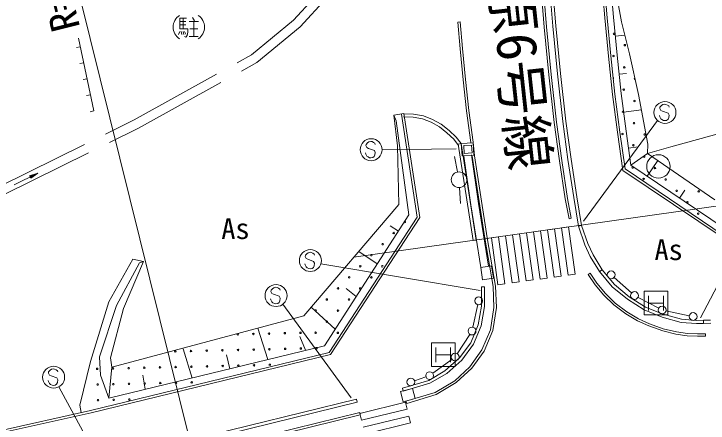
# Model space of a CAD drawing. Units: millimetres, scale not verified. Extents: x 40000 to 680000, y 20000 to 380000.
# Drawn here: x 199868 to 244100, y 295058 to 321137 of the extents above; entities that cross this region are included whole.
import ezdxf
from ezdxf.enums import TextEntityAlignment as Align

# ---------------------------------------------------------------- set-up
doc = ezdxf.new("R2010")
doc.units = ezdxf.units.MM
doc.header["$LTSCALE"] = 1000
doc.linetypes.add('DASHED', pattern=[7.5, 6, -1.5])
for name, color, linetype, lineweight in [('M-BGD', 7, 'Continuous', 13), ('M-BGD-HTXT', 7, 'Continuous', 13), ('M-BMK-OTRS', 7, 'Continuous', 13), ('M-STR-HTXT', 7, 'Continuous', 13), ('M-STR-STRC', 7, 'Continuous', 13)]:
    doc.layers.add(name, color=color, linetype=linetype, lineweight=lineweight)
doc.styles.add('ＭＳ ゴシック', font='')
doc.styles.get('ＭＳ ゴシック').set_extended_font_data('MS Gothic')

msp = doc.modelspace()

# ---------------------------------------------------------------- linework, layer by layer
at = {"layer": 'M-BGD', "linetype": 'DASHED'}
for p, q in [((217691, 320742), (220066, 323343)), ((218106, 320307), (220509, 322938)), ((215016, 318528), (217691, 320742)), ((215355, 318030), (218106, 320307)), ((207535, 314387), (215016, 318528)), ((207813, 313856), (215355, 318030)), ((241730, 312656), (250991, 315266)), ((192259, 306828), (207535, 314387)), ((192525, 306290), (207813, 313856))]:
    msp.add_line(p, q, dxfattribs=at)
at = {"layer": 'M-BGD'}
for p, q in [((233943, 323396), (234202, 320347)), ((234142, 323412), (234401, 320366)), ((238571, 320635), (238028, 323628)), ((237521, 320875), (237366, 322696)), ((237670, 320888), (237516, 322707)), ((237914, 322741), (238068, 320925)), ((210448, 320189), (210448, 320859)), ((210448, 320859), (210866, 320859)), ((210660, 320859), (210660, 320189)), ((211247, 320905), (211372, 320695)), ((237748, 318444), (237521, 320875)), ((237898, 318458), (237670, 320888)), ((238068, 320925), (238295, 318502)), ((210448, 320651), (210827, 320651)), ((210448, 320441), (210824, 320441)), ((211039, 320651), (211626, 320651)), ((211039, 320651), (211621, 320651)), ((211328, 320651), (211328, 319686)), ((234202, 320347), (234493, 317315)), ((234401, 320366), (234692, 317337)), ((239097, 318593), (238571, 320635)), ((210450, 320021), (210366, 319813)), ((210954, 320189), (210448, 320189)), ((210534, 320022), (210577, 319813)), ((210659, 320021), (210701, 319815)), ((210743, 320021), (210827, 319853)), ((210912, 319764), (210954, 319972)), ((210954, 319972), (210954, 320189)), ((211081, 320189), (211579, 320189)), ((210746, 319688), (210824, 319644)), ((210824, 319644), (210912, 319764)), ((211037, 319686), (211619, 319686)), ((238182, 319713), (238793, 319771)), ((238295, 318502), (238560, 316073)), ((239661, 316001), (239097, 318593)), ((238014, 316006), (237748, 318444)), ((238163, 316022), (237898, 318458)), ((234493, 317315), (234835, 314278)), ((234692, 317337), (235033, 314306)), ((238427, 317288), (238893, 317338)), ((238326, 313590), (238014, 316006)), ((238475, 313609), (238163, 316022)), ((238560, 316073), (238871, 313666)), ((240252, 312844), (239661, 316001)), ((238715, 314870), (239845, 315016)), ((224066, 314690), (224708, 314780)), ((224066, 314690), (224229, 314312)), ((224300, 312732), (224066, 314690)), ((224560, 314757), (225570, 308186)), ((224699, 314579), (225302, 314548)), ((224708, 314780), (225727, 308152)), ((224709, 314778), (225337, 314745)), ((225302, 314548), (225902, 314442)), ((225337, 314745), (225957, 314636)), ((225957, 314636), (226549, 314404)), ((224229, 314312), (225040, 308342)), ((225902, 314442), (226453, 314229)), ((226453, 314229), (226987, 313935)), ((226549, 314404), (227098, 314102)), ((227098, 314102), (227592, 313711)), ((234835, 314278), (235168, 311852)), ((235033, 314306), (235365, 311882)), ((226987, 313935), (227456, 313564)), ((227592, 313711), (228051, 313282)), ((238812, 311254), (238475, 313609)), ((238871, 313666), (239183, 311486)), ((227456, 313564), (227891, 313162)), ((227891, 313162), (228201, 312749)), ((228051, 313282), (228361, 312870)), ((238673, 311167), (238326, 313590)), ((224401, 308989), (224300, 312732)), ((228175, 312842), (228373, 312873)), ((229124, 306693), (228175, 312842)), ((228372, 312882), (229123, 312927)), ((228420, 312091), (228372, 312882)), ((229322, 306723), (228373, 312873)), ((228531, 312741), (229030, 312771)), ((228531, 312741), (228561, 312242)), ((229030, 312771), (229060, 312272)), ((229123, 312927), (229170, 312136)), ((240236, 312238), (240252, 312844)), ((239027, 312576), (239638, 312664)), ((241730, 312656), (240236, 312238)), ((228133, 311075), (227943, 312057)), ((229170, 312136), (228420, 312091)), ((228538, 312076), (228972, 308967)), ((228561, 312242), (229060, 312272)), ((229033, 312145), (229465, 309047)), ((235168, 311852), (235536, 309438)), ((235365, 311882), (235733, 309470)), ((239183, 311486), (240236, 312238)), ((244536, 309294), (240236, 312238)), ((239183, 311486), (247410, 305924)), ((240212, 310791), (240892, 311797)), ((247283, 305346), (238673, 311167)), ((247317, 305503), (238812, 311254)), ((228265, 310055), (228330, 309058)), ((242268, 309400), (242611, 309907)), ((235536, 309438), (235837, 307610)), ((235733, 309470), (236032, 307660)), ((218347, 301893), (224401, 308989)), ((228972, 308967), (229622, 304972)), ((229465, 309047), (230115, 305052)), ((225040, 308342), (219664, 299993)), ((225570, 308186), (219950, 299563)), ((225727, 308152), (220044, 299431)), ((224368, 307298), (223847, 307633)), ((235837, 307610), (236032, 307660)), ((235837, 307610), (236250, 306425)), ((236032, 307660), (236431, 306509)), ((229124, 306693), (229322, 306723)), ((236250, 306425), (236593, 305686)), ((236431, 306509), (236770, 305781)), ((223024, 305210), (221842, 305989)), ((236593, 305686), (237185, 304718)), ((236770, 305781), (237348, 304835)), ((207446, 305505), (205920, 302793)), ((206413, 302549), (207861, 305274)), ((208122, 305357), (206844, 302352)), ((208122, 305357), (207446, 305505)), ((207861, 305274), (208122, 305357)), ((230303, 305078), (229609, 304969)), ((229609, 304969), (229731, 304196)), ((230425, 304305), (230303, 305078)), ((237185, 304718), (237348, 304835)), ((237348, 304835), (238135, 303890)), ((237185, 304718), (237993, 303748)), ((238110, 304344), (239226, 303355)), ((229731, 304196), (230425, 304305)), ((238135, 303890), (239074, 303110)), ((221680, 303123), (221048, 303641)), ((229652, 303743), (229852, 303743)), ((229653, 302512), (229652, 303743)), ((229853, 302495), (229852, 303743)), ((237993, 303748), (238956, 302948)), ((239074, 303110), (240107, 302458)), ((239634, 303072), (240950, 302382)), ((240311, 303180), (240311, 302243)), ((241249, 303180), (241249, 302243)), ((205920, 302793), (204741, 298983)), ((205316, 299283), (206413, 302549)), ((229115, 301167), (229429, 302607)), ((238956, 302948), (240015, 302279)), ((240311, 302712), (241249, 302712)), ((206844, 302352), (206025, 299211)), ((220336, 301036), (218812, 302437)), ((229443, 301324), (229653, 302512)), ((229636, 301268), (229853, 302495)), ((240015, 302279), (241164, 301805)), ((240107, 302458), (241228, 301995)), ((241416, 302214), (242900, 301901)), ((206118, 298615), (218347, 301893)), ((241164, 301805), (242379, 301480)), ((241228, 301995), (242413, 301678)), ((242413, 301678), (243345, 301601)), ((228976, 300185), (229443, 301324)), ((229151, 300086), (229636, 301268)), ((242379, 301480), (243351, 301401)), ((243345, 301601), (243810, 301614)), ((243351, 301401), (243816, 301414)), ((243810, 301614), (244248, 301628)), ((243810, 301614), (243816, 301414)), ((243816, 301414), (244265, 301429)), ((216047, 299110), (215406, 301105)), ((218458, 299699), (218084, 300575)), ((228116, 299478), (228924, 300713)), ((219664, 299993), (205915, 296638)), ((228260, 299214), (228976, 300185)), ((228409, 299078), (229151, 300086)), ((219950, 299563), (204753, 295857)), ((211223, 297933), (210655, 299801)), ((226758, 299884), (226758, 298947)), ((227696, 299884), (227696, 298947)), ((220044, 299431), (204787, 295711)), ((205395, 298120), (205316, 299283)), ((206025, 299211), (206118, 298615)), ((213635, 298522), (213406, 299414)), ((226560, 298232), (227777, 299122)), ((226758, 299416), (227696, 299416)), ((227335, 298394), (228260, 299214)), ((227454, 298231), (228409, 299078)), ((204741, 298983), (204066, 296199)), ((205915, 296638), (206118, 298615)), ((226298, 297781), (227335, 298394)), ((226378, 297596), (227454, 298231)), ((205915, 296638), (205395, 298120)), ((208238, 297213), (208080, 298117)), ((224624, 297295), (226298, 297781)), ((225394, 297756), (226122, 298004)), ((224503, 297065), (225261, 297270)), ((224624, 297295), (224679, 297103)), ((224679, 297103), (226378, 297596)), ((225261, 297270), (225434, 296630)), ((224676, 296425), (224503, 297065)), ((208602, 293380), (221696, 296591)), ((208650, 293186), (221743, 296396)), ((221696, 296591), (221743, 296396)), ((225434, 296630), (224676, 296425)), ((204161, 295726), (204066, 296199)), ((204753, 295857), (195988, 293907)), ((204787, 295711), (196020, 293760))]:
    msp.add_line(p, q, dxfattribs=at)
for points in [[(240030, 301962), (240030, 303462), (241530, 303462), (241530, 301962)], [(226477, 298666), (226477, 300166), (227977, 300166), (227977, 298666)]]:
    msp.add_lwpolyline(points, close=True, dxfattribs=at)
for centre, radius in [((238104, 319866), 49.8), ((238793, 319141), 49.8), ((238068, 318453), 49.8), ((238756, 317727), 49.8), ((238720, 316314), 49.8), ((239408, 315589), 49.8), ((238683, 314900), 49.8), ((239372, 314175), 49.8), ((238647, 313486), 49.8), ((240060, 313450), 49.8), ((239335, 312761), 49.8), ((240024, 312036), 49.8), ((240932, 311415), 746), ((239299, 311347), 49.8), ((228231, 310569), 500), ((240712, 311311), 49.8), ((239987, 310622), 49.8), ((241401, 310586), 49.8), ((242089, 309860), 49.8), ((243503, 309824), 49.8), ((242778, 309135), 49.8), ((243467, 308410), 49.8), ((224776, 307872), 49.8), ((224067, 307167), 49.8), ((223357, 306462), 49.8), ((222648, 305758), 49.8), ((221938, 305053), 49.8), ((237923, 304510), 249), ((221229, 304348), 49.8), ((222643, 304343), 49.8), ((220519, 303644), 49.8), ((221933, 303639), 49.8), ((239413, 303189), 249), ((219810, 302939), 49.8), ((229482, 302852), 249), ((221224, 302934), 49.8), ((219100, 302234), 49.8), ((220514, 302229), 49.8), ((241172, 302265), 249), ((243145, 301850), 249), ((219805, 301525), 49.8), ((215128, 300743), 49.8), ((216128, 300766), 49.8), ((217128, 300789), 49.8), ((218127, 300811), 49.8), ((219095, 300820), 49.8), ((220510, 300815), 49.8), ((229061, 300923), 249), ((214128, 300721), 49.8), ((210152, 299630), 49.8), ((211152, 299653), 49.8), ((212151, 299676), 49.8), ((213151, 299698), 49.8), ((214151, 299721), 49.8), ((215151, 299744), 49.8), ((216150, 299766), 49.8), ((217150, 299789), 49.8), ((218150, 299812), 49.8), ((219150, 299834), 49.8), ((227979, 299269), 249), ((205176, 298517), 49.8), ((206176, 298540), 49.8), ((207175, 298563), 49.8), ((208175, 298585), 49.8), ((209175, 298608), 49.8), ((210175, 298631), 49.8), ((210175, 298631), 49.8), ((211174, 298653), 49.8), ((212174, 298676), 49.8), ((213174, 298699), 49.8), ((214174, 298721), 49.8), ((215173, 298744), 49.8), ((226358, 298084), 249), ((210197, 297631), 49.8), ((211197, 297653), 49.8), ((225157, 297676), 249), ((205199, 297518), 49.8), ((206198, 297540), 49.8), ((207198, 297563), 49.8), ((208198, 297585), 49.8), ((209198, 297608), 49.8), ((205221, 296518), 49.8), ((206221, 296540), 49.8), ((207221, 296563), 49.8)]:
    msp.add_circle(centre, radius, dxfattribs=at)
for centre, radius, start, end in [((210919, 320294), 903, 123.855, 236.145), ((211113, 320294), 903, 303.855, 56.145), ((238031, 317039), 49.8, 301.014, 71.4197), ((239445, 317002), 49.8, 104.2848, 280.2506), ((223352, 305048), 49.8, 10.9707, 283.4763), ((216173, 298766), 49.8, 327.4615, 239.9671)]:
    msp.add_arc(centre, radius, start, end, dxfattribs=at)
at = {"layer": 'M-BGD-HTXT'}
for p, q in [((204964, 314956), (203980, 319582)), ((204095, 319044), (203850, 318992)), ((204312, 318022), (204068, 317970)), ((204530, 317000), (204285, 316948)), ((204747, 315978), (204502, 315926)), ((204964, 314956), (204720, 314904)), ((199896, 310245), (201384, 310978)), ((201384, 310978), (200871, 310822)), ((201384, 310978), (200877, 310810)), ((201384, 310978), (200883, 310799)), ((201384, 310978), (200888, 310788)), ((201384, 310978), (200893, 310778)), ((201384, 310978), (200900, 310764)), ((201384, 310978), (200907, 310750)), ((201384, 310978), (200916, 310731)), ((201384, 310978), (200921, 310721)), ((201384, 310978), (200926, 310711)), ((201384, 310978), (200931, 310700)), ((201384, 310978), (200935, 310693)), ((201384, 310978), (200940, 310683)), ((201384, 310978), (200944, 310673)), ((201384, 310978), (200948, 310666)), ((200948, 310666), (200871, 310822))]:
    msp.add_line(p, q, dxfattribs=at)
at = {"layer": 'M-BMK-OTRS', "color": 5}
msp.add_line((221535, 305629), (245067, 308947), dxfattribs=at)
at = {"layer": 'M-STR-HTXT'}
msp.add_line((213357, 284792), (203043, 326407), dxfattribs=at)
at = {"layer": 'M-STR-STRC'}
for p, q in [((233653, 320301), (233394, 323359)), ((233803, 320313), (233544, 323368)), ((228156, 320609), (228306, 320621)), ((228156, 320609), (228292, 318916)), ((228306, 320621), (228442, 318930)), ((233946, 317262), (233653, 320301)), ((234095, 317277), (233803, 320313)), ((228292, 318916), (228485, 316930)), ((228442, 318930), (228634, 316947)), ((234289, 314217), (233946, 317262)), ((234438, 314234), (234095, 317277)), ((228485, 316930), (228712, 314952)), ((228634, 316947), (228860, 314972)), ((241329, 315381), (241213, 315358)), ((241410, 315370), (241329, 315381)), ((228712, 314952), (228979, 312944)), ((228860, 314972), (229127, 312963)), ((241031, 315195), (241020, 315116)), ((241020, 315116), (241080, 314988)), ((241121, 315293), (241031, 315195)), ((241080, 314988), (241186, 314937)), ((241213, 315358), (241121, 315293)), ((241186, 314937), (241558, 314805)), ((241511, 315319), (241410, 315370)), ((241588, 315267), (241511, 315319)), ((241612, 315189), (241588, 315267)), ((241022, 314574), (240994, 314651)), ((241080, 314449), (241022, 314574)), ((241594, 314525), (241544, 314421)), ((241558, 314805), (241614, 314684)), ((241614, 314684), (241594, 314525)), ((234623, 311778), (234289, 314217)), ((234771, 311798), (234438, 314234)), ((236160, 307929), (240885, 314333)), ((241153, 314398), (241080, 314449)), ((241255, 314345), (241153, 314398)), ((241339, 314333), (241255, 314345)), ((241457, 314353), (241339, 314333)), ((241544, 314421), (241457, 314353)), ((222309, 312822), (222298, 312742)), ((222298, 312742), (222358, 312615)), ((222399, 312919), (222309, 312822)), ((222491, 312984), (222399, 312919)), ((222607, 313007), (222491, 312984)), ((222688, 312996), (222607, 313007)), ((222789, 312945), (222688, 312996)), ((222866, 312893), (222789, 312945)), ((222890, 312815), (222866, 312893)), ((229127, 312963), (229213, 312100)), ((222299, 312200), (222272, 312277)), ((222358, 312615), (222463, 312563)), ((222463, 312563), (222836, 312432)), ((222836, 312432), (222892, 312311)), ((222892, 312311), (222871, 312151)), ((228057, 312540), (223329, 312481)), ((222358, 312076), (222299, 312200)), ((222430, 312024), (222358, 312076)), ((222533, 311972), (222430, 312024)), ((222617, 311960), (222533, 311972)), ((222734, 311980), (222617, 311960)), ((222822, 312047), (222734, 311980)), ((222871, 312151), (222822, 312047)), ((229881, 306849), (229065, 312077)), ((230029, 306872), (229213, 312100)), ((234992, 309355), (234623, 311778)), ((235140, 309377), (234771, 311798)), ((235237, 308086), (234992, 309355)), ((235384, 308114), (235140, 309377)), ((243612, 301762), (247288, 308825)), ((235237, 308086), (235384, 308114)), ((234312, 307431), (233865, 307368)), ((234312, 307431), (234735, 304431)), ((235206, 307557), (234759, 307494)), ((234759, 307494), (235182, 304494)), ((235206, 307557), (235629, 304557)), ((231629, 307053), (231182, 306990)), ((231182, 306990), (231605, 303989)), ((231629, 307053), (232053, 304053)), ((232524, 307179), (232077, 307116)), ((232077, 307116), (232500, 304116)), ((232524, 307179), (232947, 304179)), ((233418, 307305), (232971, 307242)), ((232971, 307242), (233394, 304242)), ((233418, 307305), (233841, 304305)), ((233865, 307368), (234288, 304368)), ((230414, 303764), (229881, 306849)), ((230563, 303779), (230029, 306872)), ((230735, 306926), (230288, 306863)), ((230711, 303863), (230288, 306863)), ((230735, 306926), (231158, 303926)), ((218439, 305758), (218428, 305679)), ((218428, 305679), (218487, 305551)), ((218529, 305855), (218439, 305758)), ((218620, 305920), (218529, 305855)), ((218737, 305944), (218620, 305920)), ((218818, 305932), (218737, 305944)), ((218919, 305882), (218818, 305932)), ((218996, 305830), (218919, 305882)), ((219020, 305751), (218996, 305830)), ((218429, 305136), (218402, 305213)), ((218487, 305551), (218593, 305500)), ((218593, 305500), (218966, 305368)), ((218966, 305368), (219022, 305247)), ((219022, 305247), (219001, 305088)), ((229573, 303499), (219429, 305214)), ((218488, 305012), (218429, 305136)), ((218560, 304961), (218488, 305012)), ((218663, 304908), (218560, 304961)), ((218747, 304896), (218663, 304908)), ((218864, 304916), (218747, 304896)), ((218951, 304984), (218864, 304916)), ((219001, 305088), (218951, 304984)), ((234288, 304368), (234735, 304431)), ((235182, 304494), (235629, 304557)), ((236453, 304530), (236576, 304615)), ((236453, 304530), (236905, 303872)), ((236576, 304615), (237020, 303969)), ((230711, 303863), (231158, 303926)), ((231605, 303989), (232053, 304053)), ((232500, 304116), (232947, 304179)), ((233394, 304242), (233841, 304305)), ((236905, 303872), (237459, 303213)), ((237020, 303969), (237564, 303320)), ((216253, 303528), (216241, 303448)), ((216241, 303448), (216301, 303321)), ((216343, 303625), (216253, 303528)), ((216434, 303690), (216343, 303625)), ((216550, 303713), (216434, 303690)), ((216632, 303702), (216550, 303713)), ((216733, 303651), (216632, 303702)), ((216809, 303599), (216733, 303651)), ((216833, 303521), (216809, 303599)), ((230457, 302430), (230414, 303764)), ((230607, 302421), (230563, 303779)), ((216301, 303321), (216407, 303269)), ((216407, 303269), (216780, 303138)), ((216780, 303138), (216836, 303017)), ((216836, 303017), (216815, 302857)), ((237459, 303213), (238086, 302599)), ((237564, 303320), (238183, 302713)), ((216243, 302906), (216216, 302983)), ((216302, 302782), (216243, 302906)), ((216374, 302730), (216302, 302782)), ((216476, 302678), (216374, 302730)), ((216561, 302666), (216476, 302678)), ((216678, 302686), (216561, 302666)), ((216765, 302753), (216678, 302686)), ((216815, 302857), (216765, 302753)), ((221365, 296674), (217002, 302634)), ((238086, 302599), (238851, 302029)), ((238183, 302713), (238929, 302157)), ((230237, 300998), (230457, 302430)), ((230383, 300956), (230607, 302421)), ((238929, 302157), (239661, 301710)), ((238851, 302029), (239599, 301573)), ((239661, 301710), (240371, 301389)), ((239599, 301573), (240320, 301248)), ((240320, 301248), (241209, 300929)), ((240371, 301389), (241244, 301075)), ((229693, 299724), (230237, 300998)), ((229825, 299650), (230383, 300956)), ((241209, 300929), (242052, 300729)), ((241244, 301075), (242075, 300878)), ((242075, 300878), (242779, 300773)), ((242052, 300729), (242773, 300623)), ((242773, 300623), (243431, 300593)), ((242779, 300773), (243429, 300743)), ((243429, 300743), (243936, 300749)), ((243431, 300593), (243937, 300599)), ((243937, 300599), (243936, 300749)), ((228926, 298650), (229693, 299724)), ((229039, 298551), (229825, 299650)), ((227965, 297761), (228926, 298650)), ((202080, 298326), (202069, 298246)), ((202069, 298246), (202129, 298119)), ((202170, 298423), (202080, 298326)), ((202262, 298488), (202170, 298423)), ((202378, 298511), (202262, 298488)), ((202459, 298500), (202378, 298511)), ((202560, 298449), (202459, 298500)), ((202637, 298397), (202560, 298449)), ((202661, 298319), (202637, 298397)), ((228055, 297640), (229039, 298551)), ((202071, 297704), (202043, 297781)), ((202129, 297580), (202071, 297704)), ((202129, 298119), (202234, 298067)), ((202234, 298067), (202607, 297935)), ((202607, 297935), (202663, 297815)), ((202663, 297815), (202642, 297655)), ((226704, 297019), (227965, 297761)), ((202202, 297528), (202129, 297580)), ((202304, 297476), (202202, 297528)), ((202388, 297464), (202304, 297476)), ((202505, 297484), (202388, 297464)), ((202593, 297551), (202505, 297484)), ((202642, 297655), (202593, 297551)), ((205244, 292737), (202722, 297364)), ((226765, 296881), (228055, 297640)), ((224850, 296448), (226704, 297019)), ((224894, 296305), (226765, 296881)), ((221906, 295682), (224820, 296387)), ((224927, 295946), (224822, 296382)), ((224850, 296448), (224894, 296305)), ((222012, 295240), (224927, 295946)), ((221905, 295736), (208810, 292525)), ((208846, 292379), (221941, 295590)), ((221941, 295590), (221905, 295736)), ((221907, 295678), (222012, 295240)), ((225033, 295508), (222118, 294803)), ((225139, 295071), (225033, 295508)), ((222224, 294365), (225139, 295071))]:
    msp.add_line(p, q, dxfattribs=at)
for centre in [(241351, 314855), (222629, 312481), (218759, 305418), (216573, 303187), (202400, 297985)]:
    msp.add_circle(centre, 700, dxfattribs=at)

# ---------------------------------------------------------------- texts
at = {"layer": 'M-BGD', "style": 'ＭＳ ゴシック'}
for p in [(213087, 306397), (240684, 305053)]:
    msp.add_text('As', height=1320, dxfattribs=at).set_placement(p, align=Align.BOTTOM_LEFT)
at = {"layer": 'M-BGD-HTXT', "style": 'ＭＳ ゴシック'}
msp.add_text('市道川中石原6号線', height=2566, rotation=276.184, dxfattribs=at).set_placement((227539, 340569), align=Align.BOTTOM_LEFT)
at = {"layer": 'M-STR-HTXT', "style": 'ＭＳ ゴシック'}
msp.add_text('R=500', height=1833, rotation=104.161, dxfattribs=at).set_placement((202446, 323085), align=Align.MIDDLE_CENTER)

doc.saveas('drawing.dxf')
